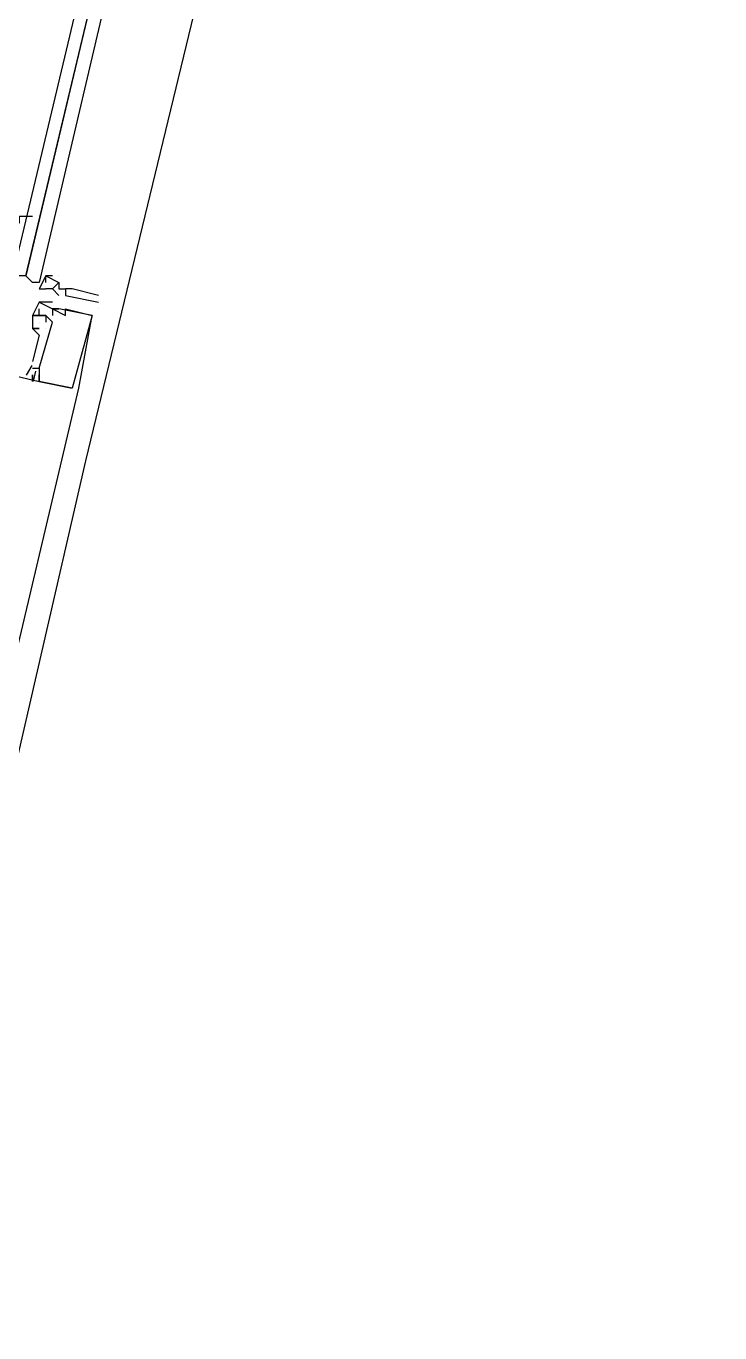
# Model space of a CAD drawing. Header units: feet. Extents: x -84 to 198, y -22 to 181.
# Drawn here: x 131.947 to 133.347, y 134.031 to 136.668 of the extents above; entities that cross this region are included whole.
import ezdxf

# ---------------------------------------------------------------- set-up
doc = ezdxf.new("R2010")
doc.units = ezdxf.units.FT
doc.layers.add('A-LINEA', color=7, linetype='CONTINUOUS')

msp = doc.modelspace()

# ---------------------------------------------------------------- linework, layer by layer
at = {"layer": 'A-LINEA'}
for p, q in [((131.9867, 136.1644), (131.9867, 136.1644)), ((131.9867, 136.1644), (131.9867, 136.1644)), ((131.9867, 136.1644), (131.9867, 136.1644)), ((132, 136.1644), (132, 136.1644)), ((132.0133, 136.1644), (132.0133, 136.1644)), ((131.9733, 136.1378), (131.9733, 136.1378)), ((131.9867, 136.1511), (131.9867, 136.1511)), ((131.9867, 136.1378), (131.9867, 136.1378)), ((131.9867, 136.1378), (131.9867, 136.1378)), ((132, 136.1378), (132.0133, 136.1244)), ((132, 136.1378), (132, 136.1378)), ((132, 136.1378), (132, 136.1378)), ((132.0133, 136.1511), (132.0133, 136.1511)), ((132.0133, 136.1511), (132.0133, 136.1511)), ((132.0133, 136.1378), (132.0133, 136.1378)), ((132.0133, 136.1378), (132.0133, 136.1378)), ((132.0267, 136.1378), (132.0267, 136.1378)), ((132.0267, 136.1378), (132.0267, 136.1378)), ((132.0267, 136.1378), (132.0267, 136.1378)), ((132.04, 136.1378), (132.04, 136.1378)), ((132.04, 136.1378), (132.04, 136.1378)), ((131.9733, 136.1111), (131.9733, 136.1111)), ((131.9733, 136.1111), (131.9733, 136.1111)), ((131.9733, 136.1111), (131.9733, 136.1111)), ((131.9733, 136.1111), (131.9733, 136.1111)), ((131.9733, 136.1111), (131.9733, 136.1111)), ((131.9733, 136.1111), (131.9733, 136.1111)), ((131.9867, 136.1111), (131.9867, 136.1111)), ((131.9867, 136.1111), (131.9867, 136.1111)), ((131.9867, 136.1111), (131.9867, 136.1111)), ((132, 136.1111), (132, 136.1111)), ((132, 136.1111), (132, 136.1111)), ((132, 136.1111), (132, 136.1111)), ((132.0133, 136.1244), (132.0133, 136.1244)), ((132.0267, 136.1244), (132.0267, 136.1244)), ((132.0933, 136.1244), (132.0933, 136.1244)), ((132.0933, 136.1111), (132.0933, 136.1111)), ((131.96, 136.0844), (131.96, 136.0844)), ((131.96, 136.0844), (131.96, 136.0844)), ((131.96, 136.0844), (131.96, 136.0844)), ((131.96, 136.0844), (131.96, 136.0844)), ((131.96, 136.0844), (131.96, 136.0844)), ((131.96, 136.0844), (131.96, 136.0844)), ((131.9733, 136.0978), (131.9733, 136.0978)), ((131.9733, 136.0978), (131.9733, 136.0978)), ((131.9733, 136.0978), (131.9733, 136.0978)), ((131.9733, 136.0844), (131.9733, 136.0844)), ((131.9733, 136.0844), (131.9733, 136.0844)), ((131.9733, 136.0844), (131.9733, 136.0844)), ((131.9733, 136.0844), (131.9733, 136.0844)), ((131.9733, 136.0844), (131.9733, 136.0844)), ((131.9733, 136.0844), (131.9733, 136.0844)), ((131.9733, 136.0844), (131.9733, 136.0844)), ((131.9733, 136.0844), (131.9733, 136.0844)), ((131.9733, 136.0844), (131.9733, 136.0844)), ((131.9867, 136.0844), (131.9867, 136.0844)), ((131.9867, 136.0844), (131.9867, 136.0844)), ((131.9867, 136.0844), (131.9867, 136.0844)), ((131.9867, 136.0844), (131.9867, 136.0844)), ((131.9867, 136.0844), (131.9867, 136.0844)), ((131.9867, 136.0844), (131.9867, 136.0844)), ((131.9867, 136.0844), (131.9867, 136.0844)), ((131.9867, 136.0844), (131.9867, 136.0844)), ((131.9867, 136.0844), (131.9867, 136.0844)), ((132, 136.0978), (132, 136.0978)), ((132, 136.0978), (132, 136.0978)), ((132, 136.0978), (132, 136.0978)), ((132, 136.0978), (132, 136.0978)), ((132, 136.0978), (132, 136.0978)), ((132, 136.0978), (132, 136.0978)), ((132, 136.0978), (132, 136.0978)), ((132, 136.0978), (132, 136.0978)), ((132, 136.0978), (132, 136.0978)), ((132, 136.0978), (132, 136.0978)), ((132, 136.0978), (132, 136.0978)), ((132, 136.0978), (132, 136.0978)), ((132, 136.0844), (132, 136.0844)), ((132, 136.0844), (132, 136.0844)), ((132, 136.0844), (132, 136.0844)), ((132, 136.0844), (132, 136.0844)), ((132, 136.0844), (132, 136.0844)), ((132, 136.0844), (132, 136.0844)), ((132, 136.0844), (132, 136.0844)), ((132, 136.0844), (132, 136.0844)), ((132, 136.0844), (132, 136.0844)), ((132.0133, 136.0978), (132.0133, 136.0978)), ((132.0133, 136.0978), (132.0133, 136.0978)), ((132.0133, 136.0978), (132.0133, 136.0978)), ((132.0133, 136.0978), (132.0133, 136.0978)), ((132.0133, 136.0978), (132.0133, 136.0978)), ((132.0133, 136.0978), (132.0133, 136.0978)), ((132.0267, 136.0978), (132.0267, 136.0978)), ((132.0267, 136.0978), (132.0267, 136.0978)), ((132.0267, 136.0978), (132.0267, 136.0978)), ((132.0267, 136.0844), (132.0267, 136.0844)), ((132.0267, 136.0844), (132.0267, 136.0844)), ((132.0267, 136.0844), (132.0267, 136.0844)), ((132.08, 136.0844), (132.08, 136.0844)), ((132.08, 136.0844), (132.08, 136.0844)), ((132.08, 136.0844), (132.08, 136.0844)), ((132.08, 136.0844), (132.08, 136.0844)), ((132.08, 136.0844), (132.08, 136.0844)), ((132.08, 136.0844), (132.08, 136.0844)), ((132.0933, 136.0978), (132.0933, 136.0978)), ((131.96, 136.0578), (131.96, 136.0578)), ((131.96, 136.0578), (131.96, 136.0578)), ((131.96, 136.0578), (131.96, 136.0578)), ((131.96, 136.0578), (131.96, 136.0578)), ((131.96, 136.0578), (131.96, 136.0578)), ((131.96, 136.0578), (131.96, 136.0578)), ((131.9733, 136.0711), (131.9733, 136.0711)), ((131.9733, 136.0711), (131.9733, 136.0711)), ((131.9733, 136.0711), (131.9733, 136.0711)), ((131.9733, 136.0711), (131.9733, 136.0711)), ((131.9733, 136.0711), (131.9733, 136.0711)), ((131.9733, 136.0711), (131.9733, 136.0711)), ((131.9733, 136.0578), (131.9733, 136.0578)), ((131.9733, 136.0578), (131.9733, 136.0578)), ((131.9733, 136.0578), (131.9733, 136.0578)), ((131.9733, 136.0578), (131.9733, 136.0578)), ((131.9733, 136.0578), (131.9733, 136.0578)), ((131.9733, 136.0578), (131.9733, 136.0578)), ((131.9733, 136.0578), (131.9733, 136.0578)), ((131.9733, 136.0578), (131.9733, 136.0578)), ((131.9733, 136.0578), (131.9733, 136.0578)), ((131.9867, 136.0711), (131.9867, 136.0711)), ((131.9867, 136.0711), (131.9867, 136.0711)), ((131.9867, 136.0711), (131.9867, 136.0711)), ((131.9867, 136.0578), (131.9867, 136.0578)), ((131.9867, 136.0578), (131.9867, 136.0578)), ((131.9867, 136.0578), (131.9867, 136.0578)), ((131.9867, 136.0578), (131.9867, 136.0578)), ((131.9867, 136.0578), (131.9867, 136.0578)), ((131.9867, 136.0578), (131.9867, 136.0578)), ((132, 136.0711), (132, 136.0711)), ((132, 136.0711), (132, 136.0711)), ((132, 136.0711), (132, 136.0711)), ((132, 136.0711), (132, 136.0711)), ((132, 136.0711), (132, 136.0711)), ((132, 136.0711), (132, 136.0711)), ((131.9733, 136.0444), (131.9733, 136.0444)), ((131.9733, 136.0444), (131.9733, 136.0444)), ((131.9733, 136.0444), (131.9733, 136.0444)), ((131.9588, 135.9835), (131.9473, 135.964)), ((131.9588, 135.9835), (131.9473, 135.964)), ((131.9588, 135.9835), (131.9473, 135.964)), ((131.96, 135.9911), (131.96, 135.9911)), ((131.96, 135.9911), (131.96, 135.9911)), ((131.96, 135.9911), (131.96, 135.9911)), ((131.96, 135.9778), (131.96, 135.9778)), ((131.96, 135.9778), (131.96, 135.9778)), ((131.96, 135.9778), (131.96, 135.9778)), ((131.9733, 135.9778), (131.9733, 135.9778)), ((131.9733, 135.9778), (131.9733, 135.9778)), ((131.9733, 135.9778), (131.9733, 135.9778)), ((131.9733, 135.9778), (131.9733, 135.9778)), ((131.9733, 135.9778), (131.9733, 135.9778)), ((131.9733, 135.9778), (131.9733, 135.9778)), ((131.96, 135.9644), (131.96, 135.9644)), ((131.96, 135.9644), (131.96, 135.9644)), ((131.96, 135.9644), (131.96, 135.9644)), ((131.96, 135.9644), (131.96, 135.9644)), ((131.96, 135.9644), (131.96, 135.9644)), ((131.96, 135.9644), (131.96, 135.9644)), ((131.96, 135.9644), (131.96, 135.9644)), ((131.96, 135.9644), (131.96, 135.9644)), ((131.96, 135.9644), (131.96, 135.9644)), ((131.96, 135.9511), (131.96, 135.9511)), ((131.96, 135.9511), (131.96, 135.9511)), ((131.96, 135.9511), (131.96, 135.9511)), ((131.9657, 135.9717), (131.9609, 135.9517)), ((131.9657, 135.9717), (131.9609, 135.9517)), ((131.9657, 135.9717), (131.9609, 135.9517)), ((131.9733, 135.9644), (131.9733, 135.9644)), ((131.9733, 135.9644), (131.9733, 135.9644)), ((131.9733, 135.9644), (131.9733, 135.9644)), ((131.9733, 135.9644), (131.9733, 135.9644)), ((131.9733, 135.9644), (131.9733, 135.9644)), ((131.9733, 135.9644), (131.9733, 135.9644)), ((131.9733, 135.9644), (131.9733, 135.9644)), ((131.9733, 135.9644), (131.9733, 135.9644)), ((131.9733, 135.9644), (131.9733, 135.9644)), ((131.9733, 135.9644), (131.9733, 135.9644)), ((131.9733, 135.9644), (131.9733, 135.9644)), ((131.9733, 135.9644), (131.9733, 135.9644)), ((131.9733, 135.9511), (131.9733, 135.9511)), ((131.9733, 135.9511), (131.9733, 135.9511)), ((131.9733, 135.9511), (131.9733, 135.9511)), ((131.9733, 135.9511), (131.9733, 135.9511)), ((131.9733, 135.9511), (131.9733, 135.9511)), ((131.9733, 135.9511), (131.9733, 135.9511)), ((131.9733, 135.9511), (131.9733, 135.9511)), ((131.9733, 135.9511), (131.9733, 135.9511)), ((131.9733, 135.9511), (131.9733, 135.9511)), ((130.1333, 127.8178), (132.0533, 135.9378)), ((132.04, 135.9378), (132.04, 135.9378)), ((132.04, 135.9378), (132.04, 135.9378)), ((132.04, 135.9378), (132.04, 135.9378)), ((132.04, 135.9378), (132.04, 135.9378)), ((132.04, 135.9378), (132.04, 135.9378)), ((132.04, 135.9378), (132.04, 135.9378)), ((132.0533, 135.9378), (132.0533, 135.9378)), ((132.0533, 135.9378), (132.0533, 135.9378)), ((132.0533, 135.9378), (132.0533, 135.9378))]:
    msp.add_line(p, q, dxfattribs=at)
for points in [[(133.3467, 141.1778), (133.1333, 140.2578), (132.9067, 139.3511), (132.7067, 138.4444), (132.4933, 137.5511), (132.28, 136.6711), (132.0667, 135.7911), (131.8667, 134.9244), (131.6667, 134.0711), (131.4667, 133.2178), (131.2667, 132.3644), (131.0667, 131.5244), (130.8667, 130.6978), (130.6667, 129.8844), (130.48, 129.0711), (130.2933, 128.2578), (130.1067, 127.4711)], [(132.9067, 140.2578), (132.92, 140.2578), (131.9467, 136.1644), (131.9333, 136.1644), (131.92, 136.1644), (132.8933, 140.2578), (132.9067, 140.2578)], [(132.9333, 140.2444), (131.9733, 136.1511), (131.96, 136.1511), (131.9467, 136.1644), (132.92, 140.2444), (132.92, 140.2578), (132.9333, 140.2444)], [(131.9333, 136.2711), (131.92, 136.2711), (131.92, 136.2578), (131.92, 136.2711), (131.92, 136.2711), (131.92, 136.2711), (131.92, 136.2844), (131.92, 136.2844), (131.92, 136.2711), (131.9333, 136.2711), (131.9333, 136.2711), (131.9333, 136.2844), (131.9333, 136.2844), (131.96, 136.2844), (131.96, 136.2844), (131.96, 136.2844)], [(131.32, 136.2578), (131.2933, 136.1111), (131.9733, 135.9511)], [(131.32, 136.2578), (131.2933, 136.1111), (131.9733, 135.9511)], [(131.32, 136.2578), (131.2933, 136.1111), (131.9733, 135.9511)], [(132, 136.1644), (131.9867, 136.1644), (131.9867, 136.1644), (131.9867, 136.1644), (131.9867, 136.1644), (131.9733, 136.1378), (131.9867, 136.1378)], [(131.9867, 136.1511), (131.9867, 136.1644), (132.0133, 136.1511), (132, 136.1378), (131.9867, 136.1378)], [(132.0133, 136.1644), (132.0133, 136.1644), (132.0133, 136.1644)], [(132.0133, 136.1511), (132.0133, 136.1378), (132.0133, 136.1378), (132.0267, 136.1378)], [(132.0133, 136.1378), (132.0267, 136.1378), (132.0267, 136.1244), (132.0933, 136.1111), (132.0933, 136.1111)], [(132.0933, 136.1244), (132.04, 136.1378), (132.04, 136.1378), (132.0267, 136.1378), (132.0267, 136.1378)], [(132, 136.1111), (131.9867, 136.1111), (131.9733, 136.1111), (131.96, 136.0844), (131.9733, 136.0844), (131.9733, 136.0844), (131.9733, 136.0844), (131.9733, 136.0844), (131.9867, 136.0844), (131.9867, 136.0844), (132, 136.0711)], [(132, 136.1111), (131.9867, 136.1111), (131.9733, 136.1111), (131.96, 136.0844), (131.9733, 136.0844), (131.9733, 136.0844), (131.9733, 136.0844), (131.9733, 136.0844), (131.9867, 136.0844), (131.9867, 136.0844), (132, 136.0711)], [(132, 136.1111), (131.9867, 136.1111), (131.9733, 136.1111), (131.96, 136.0844), (131.9733, 136.0844), (131.9733, 136.0844), (131.9733, 136.0844), (131.9733, 136.0844), (131.9867, 136.0844), (131.9867, 136.0844), (132, 136.0711)], [(131.9733, 136.1111), (132, 136.0978), (132, 136.0844), (132, 136.0844)], [(131.9733, 136.1111), (132, 136.0978), (132, 136.0844), (132, 136.0844)], [(131.9733, 136.1111), (132, 136.0978), (132, 136.0844), (132, 136.0844)], [(131.9733, 136.0844), (131.96, 136.0844), (131.96, 136.0578)], [(131.9733, 136.0844), (131.96, 136.0844), (131.96, 136.0578)], [(131.9733, 136.0844), (131.96, 136.0844), (131.96, 136.0578)], [(131.9867, 136.0844), (131.9733, 136.0844), (131.9733, 136.0978)], [(132, 136.0978), (132.0267, 136.0844), (132.0267, 136.0844), (132.0267, 136.0978), (132.0267, 136.0978), (132.08, 136.0844), (132.08, 136.0844), (132.04, 135.9378), (132.04, 135.9378), (131.9733, 135.9511), (131.9733, 135.9644), (131.9733, 135.9511), (132.04, 135.9378), (132.04, 135.9378)], [(131.9867, 136.0844), (131.9733, 136.0844), (131.9733, 136.0978)], [(132, 136.0978), (132.0267, 136.0844), (132.0267, 136.0844), (132.0267, 136.0978), (132.0267, 136.0978), (132.08, 136.0844), (132.08, 136.0844), (132.04, 135.9378), (132.04, 135.9378), (131.9733, 135.9511), (131.9733, 135.9644), (131.9733, 135.9511), (132.04, 135.9378), (132.04, 135.9378)], [(131.9867, 136.0844), (131.9733, 136.0844), (131.9733, 136.0978)], [(132, 136.0978), (132.0267, 136.0844), (132.0267, 136.0844), (132.0267, 136.0978), (132.0267, 136.0978), (132.08, 136.0844), (132.08, 136.0844), (132.04, 135.9378), (132.04, 135.9378), (131.9733, 135.9511), (131.9733, 135.9644), (131.9733, 135.9511), (132.04, 135.9378), (132.04, 135.9378)], [(131.9733, 135.9778), (132, 136.0711), (131.9867, 136.0844), (131.9867, 136.0711)], [(131.9733, 135.9778), (132, 136.0711), (131.9867, 136.0844), (131.9867, 136.0711)], [(131.9733, 135.9778), (132, 136.0711), (131.9867, 136.0844), (131.9867, 136.0711)], [(132.0533, 135.9378), (132.08, 136.0844), (132.0133, 136.0978), (132, 136.0978), (132.0133, 136.0978)], [(132.0533, 135.9378), (132.08, 136.0844), (132.0133, 136.0978), (132, 136.0978), (132.0133, 136.0978)], [(132.0533, 135.9378), (132.08, 136.0844), (132.0133, 136.0978), (132, 136.0978), (132.0133, 136.0978)], [(131.96, 136.0578), (131.9733, 136.0444), (131.96, 135.9911)], [(131.96, 136.0578), (131.9733, 136.0444), (131.96, 135.9911)], [(131.96, 136.0578), (131.9733, 136.0444), (131.96, 135.9911)], [(131.96, 135.9778), (131.9733, 135.9778), (131.9733, 135.9644)], [(131.96, 135.9778), (131.9733, 135.9778), (131.9733, 135.9644)], [(131.96, 135.9778), (131.9733, 135.9778), (131.9733, 135.9644)], [(131.96, 135.9511), (131.96, 135.9644), (131.96, 135.9511)], [(131.96, 135.9511), (131.96, 135.9644), (131.96, 135.9511)], [(131.96, 135.9511), (131.96, 135.9644), (131.96, 135.9511)]]:
    msp.add_lwpolyline(points, dxfattribs=at)
msp.add_lwpolyline([(131.96, 136.0578), (131.9733, 136.0578), (131.9733, 136.0578), (131.96, 136.0578)], close=True, dxfattribs=at)
msp.add_lwpolyline([(131.96, 136.0578), (131.9733, 136.0578), (131.9733, 136.0578), (131.96, 136.0578)], close=True, dxfattribs=at)
msp.add_lwpolyline([(131.96, 136.0578), (131.9733, 136.0578), (131.9733, 136.0578), (131.96, 136.0578)], close=True, dxfattribs=at)

doc.saveas('drawing.dxf')
